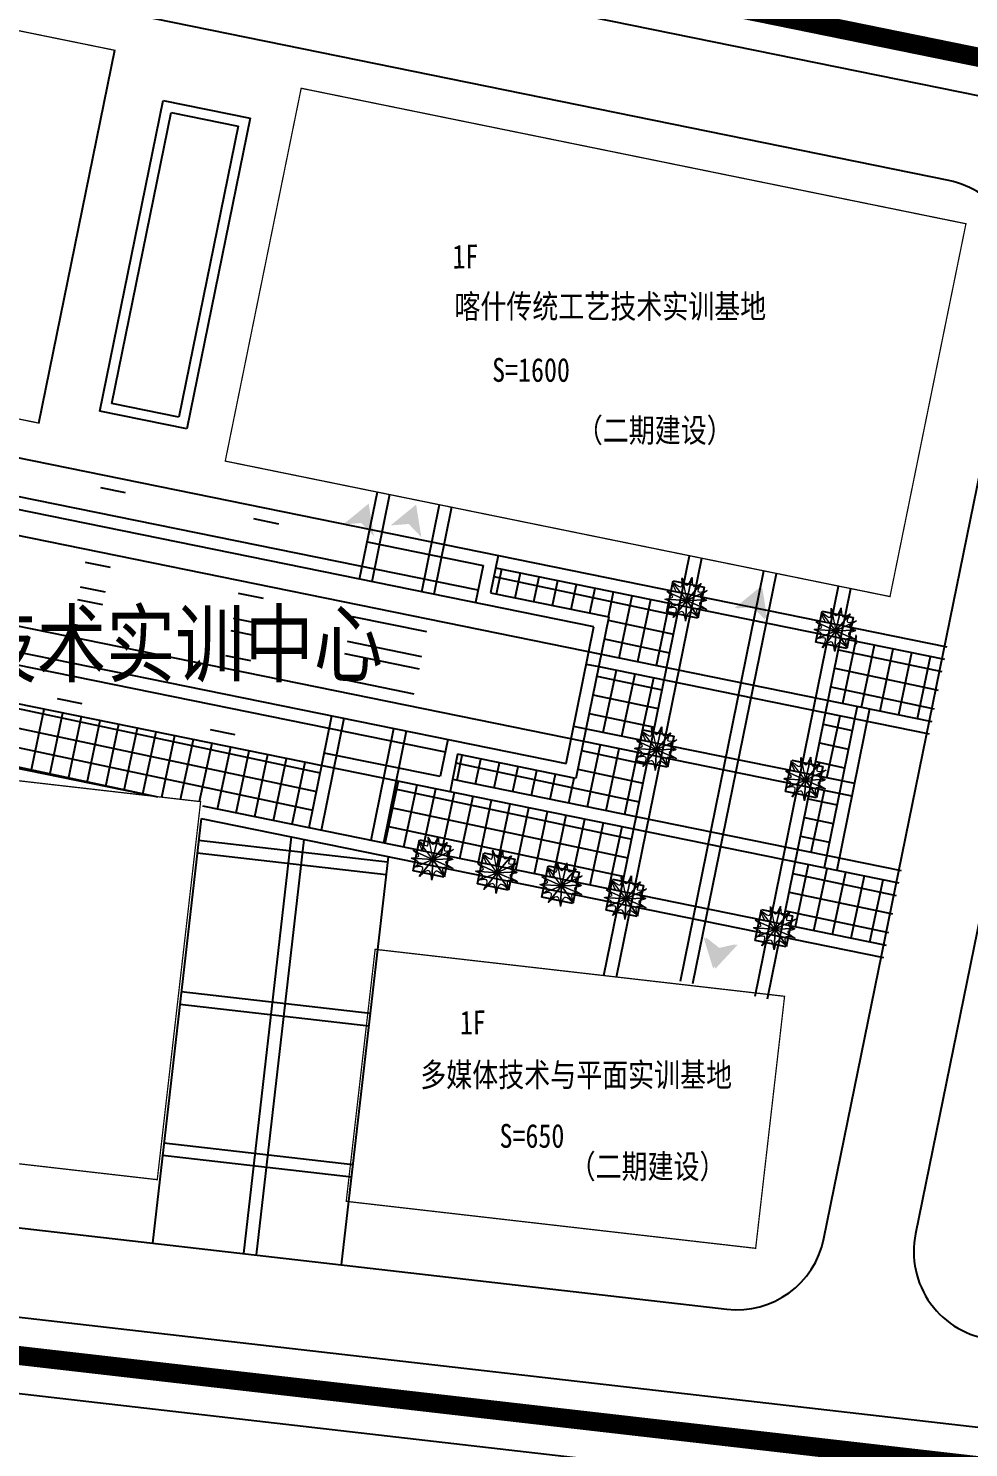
# Model space of a CAD drawing. Extents: x -534 to 560, y 572 to 1344.
# Drawn here: x -39 to 35.1, y 1082.8 to 1194.7 of the extents above; entities that cross this region are included whole.
import ezdxf

# ---------------------------------------------------------------- set-up
doc = ezdxf.new("R2010")
doc.units = 0
doc.header["$LTSCALE"] = 1000
doc.header["$MEASUREMENT"] = 0
doc.linetypes.add('DIVIDE', pattern=[1.25, 0.5, -0.25, 0, -0.25, 0, -0.25])
doc.linetypes.add('X5', pattern=[3, 2, -1])
for name, color, linetype in [('0-场地', 5, 'Continuous'), ('2222', 7, 'Continuous'), ('DLSS', 8, 'Continuous'), ('JZ', 2, 'Continuous'), ('PUB_TEXT', 7, 'Continuous'), ('WALL', 2, 'Continuous'), ('用地红线', 1, 'DIVIDE'), ('绿化', 3, 'Continuous'), ('铺地', 25, 'Continuous')]:
    doc.layers.add(name, color=color, linetype=linetype)
doc.styles.add('HT', font='simhei.ttf', dxfattribs={"width": 0.8})

msp = doc.modelspace()

# ---------------------------------------------------------------- hatches: boundary and pattern name
at = {"layer": '0-场地'}
for points in [[(-12.768, 1155.741), (-11.772, 1154.703), (-12.188, 1157.268), (-14.201, 1155.626)], [(-9.03, 1155.665), (-8.034, 1154.627), (-8.45, 1157.192), (-10.463, 1155.55)], [(18.082, 1149.145), (19.077, 1148.107), (18.662, 1150.672), (16.648, 1149.03)], [(18.267, 1149.124), (19.262, 1148.086), (18.847, 1150.651), (16.833, 1149.009)], [(15.336, 1122.217), (14.207, 1123.107), (14.973, 1120.624), (16.74, 1122.529)], [(15.521, 1122.195), (14.392, 1123.085), (15.158, 1120.603), (16.925, 1122.508)]]:
    msp.add_hatch(color=256, dxfattribs=at).paths.add_polyline_path(points)

# ---------------------------------------------------------------- linework, layer by layer
at = {"color": 0, "linetype": 'Continuous'}
msp.add_line((-261.825, 1253.136), (324.743, 1133.618), dxfattribs=at)
at = {"layer": '2222'}
for p, q in [((11.321, 1148.735), (11.819, 1151.185)), ((11.819, 1151.185), (14.269, 1150.687)), ((14.269, 1150.687), (13.77, 1148.237)), ((13.77, 1148.237), (11.321, 1148.735)), ((23.08, 1146.343), (23.578, 1148.793)), ((23.578, 1148.793), (26.028, 1148.294)), ((26.028, 1148.294), (25.53, 1145.845)), ((25.53, 1145.845), (23.08, 1146.343)), ((8.928, 1136.976), (9.427, 1139.426)), ((9.427, 1139.426), (11.877, 1138.927)), ((11.877, 1138.927), (11.378, 1136.478)), ((11.378, 1136.478), (8.928, 1136.976)), ((20.688, 1134.584), (21.186, 1137.034)), ((21.186, 1137.034), (23.636, 1136.535)), ((23.636, 1136.535), (23.137, 1134.085)), ((23.137, 1134.085), (20.688, 1134.584)), ((-8.69, 1128.314), (-8.191, 1130.764)), ((-8.191, 1130.764), (-5.742, 1130.266)), ((-5.742, 1130.266), (-6.24, 1127.816)), ((-3.614, 1127.282), (-3.116, 1129.732)), ((-3.116, 1129.732), (-0.666, 1129.233)), ((-0.666, 1129.233), (-1.165, 1126.784)), ((-6.24, 1127.816), (-8.69, 1128.314)), ((1.461, 1126.249), (1.959, 1128.699)), ((1.959, 1128.699), (4.409, 1128.201)), ((4.409, 1128.201), (3.911, 1125.751)), ((-1.165, 1126.784), (-3.614, 1127.282)), ((6.536, 1125.217), (7.035, 1127.667)), ((7.035, 1127.667), (9.484, 1127.168)), ((9.484, 1127.168), (8.986, 1124.718)), ((3.911, 1125.751), (1.461, 1126.249)), ((8.986, 1124.718), (6.536, 1125.217)), ((18.295, 1122.825), (18.794, 1125.274)), ((18.794, 1125.274), (21.244, 1124.776)), ((21.244, 1124.776), (20.745, 1122.326)), ((20.745, 1122.326), (18.295, 1122.825))]:
    msp.add_line(p, q, dxfattribs=at)
at = {"layer": 'DLSS', "color": 41, "linetype": 'Continuous', "flags": 128}
msp.add_lwpolyline([(-317.613, 834.433), (278.348, 766.017), (323.892, 1126.526), (324.743, 1133.618), (-188.72, 1238.214), (-407.322, 1282.834), (-445.889, 849.159), (-333.659, 836.275)], dxfattribs=at)
at = {"layer": 'DLSS', "color": 41, "linetype": 'X5'}
for points in [[(337.755, 1056.829), (319.44, 1058.932, -0.416962), (313.291, 1066.75), (319.712, 1118.397, 0.3917403), (308.614, 1133.843), (-244.439, 1246.532, 0.436989), (-261.127, 1234.544), (-273.622, 1134.196, 0.4170219), (-261.326, 1118.557), (165.736, 1069.531)], [(165.052, 1063.57), (-108.992, 1095.03, 0.4142136), (-122.283, 1084.477), (-145.007, 886.527, -0.4142136), (-152.76, 880.371), (-292.823, 896.45, 0.4109489), (-304.991, 886.898), (-310.177, 845.781, 0.4174858), (-300.518, 833.477), (-206.275, 822.658)]]:
    msp.add_lwpolyline(points, format="xyb", dxfattribs=at)
for points in [[(23.709, 1099.317), (39.025, 1174.486, 0.4142136), (33.564, 1182.743), (-82.525, 1206.397, 0.4142136), (-90.781, 1200.935), (-108.154, 1115.675, 0.4398439), (-102.093, 1107.323), (16.052, 1093.761, 0.3890394)], [(175.06, 1081.942), (187.742, 1144.184, 0.4142136), (182.28, 1152.44), (54.141, 1178.55, 0.4142136), (45.884, 1173.088), (30.933, 1099.708, 0.4398439), (36.993, 1091.356), (167.402, 1076.386, 0.3890394)]]:
    msp.add_lwpolyline(points, format="xyb", close=True, dxfattribs=at)
at = {"layer": 'JZ'}
msp.add_line((-38.199, 1163.618), (-32.21, 1193.012), dxfattribs=at)
at = {"layer": 'WALL', "ltscale": 10, "const_width": 0.1}
for points in [[(-38.199, 1163.618), (-32.21, 1193.012), (-84.633, 1203.694), (-90.622, 1174.299)], [(28.922, 1149.941), (34.911, 1179.336), (-17.512, 1190.018), (-23.501, 1160.623)], [(-28.862, 1103.968), (-25.443, 1133.773), (-97.694, 1142.061), (-101.113, 1112.257), (-28.862, 1103.968)], [(18.328, 1098.555), (20.608, 1118.425), (-11.68, 1122.129), (-13.96, 1102.259)]]:
    msp.add_lwpolyline(points, close=True, dxfattribs=at)
at = {"layer": '用地红线', "color": 1, "linetype": 'DIVIDE', "ltscale": 0.03, "const_width": 1.5}
msp.add_lwpolyline([(324.743, 1133.618), (-188.72, 1238.214), (-407.322, 1282.834), (-445.889, 849.159), (278.348, 766.017), (323.892, 1126.526), (324.743, 1133.618), (324.743, 1133.618), (324.743, 1133.618)], close=True, dxfattribs=at)
at = {"layer": '用地红线', "color": 5, "linetype": 'DIVIDE', "ltscale": 0.02, "const_width": 1.5}
msp.add_lwpolyline([(-261.825, 1253.136), (324.743, 1133.618), (324.743, 1133.618), (314.157, 1049.473), (-278.72, 1117.534), (-261.825, 1253.136)], close=True, dxfattribs=at)
at = {"layer": '绿化', "color": 3, "lineweight": 0}
for p, q in [((12.889, 1149.62), (13.306, 1151.434)), ((13.306, 1151.434), (12.889, 1149.62)), ((12.889, 1149.62), (11.346, 1150.314)), ((11.346, 1150.314), (12.889, 1149.62)), ((12.889, 1149.62), (11.795, 1151.049)), ((12.524, 1151.41), (12.889, 1149.62)), ((12.889, 1149.62), (14.02, 1150.963)), ((14.02, 1150.963), (12.889, 1149.62)), ((12.889, 1149.62), (14.505, 1150.409)), ((14.505, 1150.409), (12.889, 1149.62)), ((12.889, 1149.62), (11.172, 1149.733)), ((11.172, 1149.733), (12.889, 1149.62)), ((12.889, 1149.62), (11.442, 1149.031)), ((11.442, 1149.031), (12.889, 1149.62)), ((12.889, 1149.62), (11.828, 1148.303)), ((11.828, 1148.303), (12.889, 1149.62)), ((12.889, 1149.62), (12.803, 1147.992)), ((12.803, 1147.992), (12.889, 1149.62)), ((12.889, 1149.62), (14.461, 1149.68)), ((14.461, 1149.68), (12.889, 1149.62)), ((12.889, 1149.62), (13.818, 1148.29)), ((13.818, 1148.29), (12.889, 1149.62)), ((12.889, 1149.62), (14.48, 1148.927)), ((14.48, 1148.927), (12.889, 1149.62)), ((24.648, 1147.228), (23.554, 1148.657)), ((24.283, 1149.018), (24.648, 1147.228)), ((24.648, 1147.228), (25.065, 1149.042)), ((25.065, 1149.042), (24.648, 1147.228)), ((24.648, 1147.228), (25.779, 1148.571)), ((25.779, 1148.571), (24.648, 1147.228)), ((24.648, 1147.228), (22.931, 1147.341)), ((22.931, 1147.341), (24.648, 1147.228)), ((24.648, 1147.228), (23.105, 1147.922)), ((23.105, 1147.922), (24.648, 1147.228)), ((24.648, 1147.228), (23.201, 1146.639)), ((23.201, 1146.639), (24.648, 1147.228)), ((24.648, 1147.228), (23.587, 1145.91)), ((23.587, 1145.91), (24.648, 1147.228)), ((24.648, 1147.228), (24.562, 1145.6)), ((24.562, 1145.6), (24.648, 1147.228)), ((24.648, 1147.228), (26.265, 1148.017)), ((26.265, 1148.017), (24.648, 1147.228)), ((24.648, 1147.228), (26.22, 1147.288)), ((26.22, 1147.288), (24.648, 1147.228)), ((24.648, 1147.228), (25.577, 1145.898)), ((25.577, 1145.898), (24.648, 1147.228)), ((24.648, 1147.228), (26.239, 1146.534)), ((26.239, 1146.534), (24.648, 1147.228)), ((10.496, 1137.861), (9.403, 1139.29)), ((10.132, 1139.651), (10.496, 1137.861)), ((10.496, 1137.861), (10.913, 1139.675)), ((10.913, 1139.675), (10.496, 1137.861)), ((10.496, 1137.861), (11.627, 1139.204)), ((11.627, 1139.204), (10.496, 1137.861)), ((10.496, 1137.861), (8.954, 1138.555)), ((8.954, 1138.555), (10.496, 1137.861)), ((10.496, 1137.861), (12.113, 1138.65)), ((12.113, 1138.65), (10.496, 1137.861)), ((10.496, 1137.861), (8.78, 1137.974)), ((8.78, 1137.974), (10.496, 1137.861)), ((10.496, 1137.861), (9.05, 1137.272)), ((9.05, 1137.272), (10.496, 1137.861)), ((10.496, 1137.861), (9.436, 1136.544)), ((9.436, 1136.544), (10.496, 1137.861)), ((10.496, 1137.861), (10.411, 1136.233)), ((10.411, 1136.233), (10.496, 1137.861)), ((10.496, 1137.861), (12.069, 1137.921)), ((12.069, 1137.921), (10.496, 1137.861)), ((10.496, 1137.861), (11.425, 1136.531)), ((11.425, 1136.531), (10.496, 1137.861)), ((10.496, 1137.861), (12.088, 1137.167)), ((12.088, 1137.167), (10.496, 1137.861)), ((22.255, 1135.469), (21.162, 1136.898)), ((21.891, 1137.259), (22.255, 1135.469)), ((22.255, 1135.469), (22.672, 1137.283)), ((22.672, 1137.283), (22.255, 1135.469)), ((22.255, 1135.469), (20.713, 1136.163)), ((20.713, 1136.163), (22.255, 1135.469)), ((22.255, 1135.469), (23.386, 1136.812)), ((23.386, 1136.812), (22.255, 1135.469)), ((22.255, 1135.469), (23.872, 1136.258)), ((23.872, 1136.258), (22.255, 1135.469)), ((22.255, 1135.469), (20.539, 1135.581)), ((20.539, 1135.581), (22.255, 1135.469)), ((22.255, 1135.469), (20.809, 1134.88)), ((20.809, 1134.88), (22.255, 1135.469)), ((22.255, 1135.469), (21.195, 1134.151)), ((21.195, 1134.151), (22.255, 1135.469)), ((22.255, 1135.469), (22.17, 1133.841)), ((22.17, 1133.841), (22.255, 1135.469)), ((22.255, 1135.469), (23.828, 1135.529)), ((23.828, 1135.529), (22.255, 1135.469)), ((22.255, 1135.469), (23.185, 1134.139)), ((23.185, 1134.139), (22.255, 1135.469)), ((22.255, 1135.469), (23.847, 1134.775)), ((23.847, 1134.775), (22.255, 1135.469)), ((-7.122, 1129.2), (-8.216, 1130.629)), ((-7.486, 1130.989), (-7.122, 1129.2)), ((-7.122, 1129.2), (-6.705, 1131.013)), ((-6.705, 1131.013), (-7.122, 1129.2)), ((-7.122, 1129.2), (-5.991, 1130.542)), ((-5.991, 1130.542), (-7.122, 1129.2)), ((-7.122, 1129.2), (-8.839, 1129.312)), ((-8.839, 1129.312), (-7.122, 1129.2)), ((-7.122, 1129.2), (-8.664, 1129.893)), ((-8.664, 1129.893), (-7.122, 1129.2)), ((-7.122, 1129.2), (-8.569, 1128.61)), ((-8.569, 1128.61), (-7.122, 1129.2)), ((-7.122, 1129.2), (-8.183, 1127.882)), ((-8.183, 1127.882), (-7.122, 1129.2)), ((-7.122, 1129.2), (-7.208, 1127.572)), ((-7.208, 1127.572), (-7.122, 1129.2)), ((-7.122, 1129.2), (-5.505, 1129.989)), ((-5.505, 1129.989), (-7.122, 1129.2)), ((-7.122, 1129.2), (-5.55, 1129.26)), ((-5.55, 1129.26), (-7.122, 1129.2)), ((-7.122, 1129.2), (-6.193, 1127.87)), ((-6.193, 1127.87), (-7.122, 1129.2)), ((-7.122, 1129.2), (-5.53, 1128.506)), ((-5.53, 1128.506), (-7.122, 1129.2)), ((-2.047, 1128.167), (-3.14, 1129.596)), ((-2.411, 1129.957), (-2.047, 1128.167)), ((-2.047, 1128.167), (-1.63, 1129.981)), ((-1.63, 1129.981), (-2.047, 1128.167)), ((-2.047, 1128.167), (-0.916, 1129.51)), ((-0.916, 1129.51), (-2.047, 1128.167)), ((-2.047, 1128.167), (-3.763, 1128.28)), ((-3.763, 1128.28), (-2.047, 1128.167)), ((-2.047, 1128.167), (-3.589, 1128.861)), ((-3.589, 1128.861), (-2.047, 1128.167)), ((-2.047, 1128.167), (-3.493, 1127.578)), ((-3.493, 1127.578), (-2.047, 1128.167)), ((-2.047, 1128.167), (-3.107, 1126.849)), ((-3.107, 1126.849), (-2.047, 1128.167)), ((-2.047, 1128.167), (-2.132, 1126.539)), ((-2.132, 1126.539), (-2.047, 1128.167)), ((-2.047, 1128.167), (-0.43, 1128.956)), ((-0.43, 1128.956), (-2.047, 1128.167)), ((-2.047, 1128.167), (-0.474, 1128.227)), ((-0.474, 1128.227), (-2.047, 1128.167)), ((-2.047, 1128.167), (-1.118, 1126.837)), ((-1.118, 1126.837), (-2.047, 1128.167)), ((-2.047, 1128.167), (-0.455, 1127.473)), ((-0.455, 1127.473), (-2.047, 1128.167)), ((3.029, 1127.135), (1.935, 1128.564)), ((2.665, 1128.924), (3.029, 1127.135)), ((3.029, 1127.135), (3.446, 1128.948)), ((3.446, 1128.948), (3.029, 1127.135)), ((3.029, 1127.135), (4.16, 1128.477)), ((4.16, 1128.477), (3.029, 1127.135)), ((3.029, 1127.135), (4.646, 1127.924)), ((4.646, 1127.924), (3.029, 1127.135)), ((3.029, 1127.135), (1.312, 1127.247)), ((1.312, 1127.247), (3.029, 1127.135)), ((3.029, 1127.135), (1.486, 1127.828)), ((1.486, 1127.828), (3.029, 1127.135)), ((3.029, 1127.135), (1.582, 1126.545)), ((1.582, 1126.545), (3.029, 1127.135)), ((3.029, 1127.135), (1.968, 1125.817)), ((1.968, 1125.817), (3.029, 1127.135)), ((3.029, 1127.135), (2.943, 1125.506)), ((2.943, 1125.506), (3.029, 1127.135)), ((3.029, 1127.135), (4.601, 1127.194)), ((4.601, 1127.194), (3.029, 1127.135)), ((3.029, 1127.135), (3.958, 1125.805)), ((3.958, 1125.805), (3.029, 1127.135)), ((3.029, 1127.135), (4.62, 1126.441)), ((4.62, 1126.441), (3.029, 1127.135)), ((8.104, 1126.102), (7.01, 1127.531)), ((7.74, 1127.892), (8.104, 1126.102)), ((8.104, 1126.102), (8.521, 1127.916)), ((8.521, 1127.916), (8.104, 1126.102)), ((8.104, 1126.102), (9.235, 1127.445)), ((9.235, 1127.445), (8.104, 1126.102)), ((8.104, 1126.102), (9.721, 1126.891)), ((9.721, 1126.891), (8.104, 1126.102)), ((8.104, 1126.102), (6.387, 1126.215)), ((6.387, 1126.215), (8.104, 1126.102)), ((8.104, 1126.102), (6.562, 1126.796)), ((6.562, 1126.796), (8.104, 1126.102)), ((8.104, 1126.102), (6.657, 1125.513)), ((6.657, 1125.513), (8.104, 1126.102)), ((8.104, 1126.102), (7.043, 1124.784)), ((7.043, 1124.784), (8.104, 1126.102)), ((8.104, 1126.102), (8.018, 1124.474)), ((8.018, 1124.474), (8.104, 1126.102)), ((8.104, 1126.102), (9.676, 1126.162)), ((9.676, 1126.162), (8.104, 1126.102)), ((8.104, 1126.102), (9.033, 1124.772)), ((9.033, 1124.772), (8.104, 1126.102)), ((8.104, 1126.102), (9.696, 1125.408)), ((9.696, 1125.408), (8.104, 1126.102)), ((19.863, 1123.71), (18.769, 1125.139)), ((19.499, 1125.499), (19.863, 1123.71)), ((19.863, 1123.71), (20.28, 1125.524)), ((20.28, 1125.524), (19.863, 1123.71)), ((19.863, 1123.71), (20.994, 1125.052)), ((20.994, 1125.052), (19.863, 1123.71)), ((19.863, 1123.71), (18.147, 1123.822)), ((18.147, 1123.822), (19.863, 1123.71)), ((19.863, 1123.71), (18.321, 1124.404)), ((18.321, 1124.404), (19.863, 1123.71)), ((19.863, 1123.71), (18.417, 1123.121)), ((18.417, 1123.121), (19.863, 1123.71)), ((19.863, 1123.71), (18.803, 1122.392)), ((18.803, 1122.392), (19.863, 1123.71)), ((19.863, 1123.71), (19.778, 1122.082)), ((19.778, 1122.082), (19.863, 1123.71)), ((19.863, 1123.71), (21.48, 1124.499)), ((21.48, 1124.499), (19.863, 1123.71)), ((19.863, 1123.71), (21.436, 1123.77)), ((21.436, 1123.77), (19.863, 1123.71)), ((19.863, 1123.71), (20.792, 1122.38)), ((20.792, 1122.38), (19.863, 1123.71)), ((19.863, 1123.71), (21.455, 1123.016)), ((21.455, 1123.016), (19.863, 1123.71))]:
    msp.add_line(p, q, dxfattribs=at)
at = {"layer": '绿化', "color": 3}
for p, q in [((26.198, 1146.691), (26.22, 1146.727)), ((26.215, 1146.61), (26.198, 1146.691)), ((26.287, 1146.62), (26.215, 1146.61)), ((26.22, 1146.727), (26.279, 1146.688)), ((26.251, 1146.619), (26.226, 1146.611)), ((26.226, 1146.611), (26.23, 1146.567)), ((26.229, 1146.871), (26.279, 1146.902)), ((26.262, 1146.851), (26.229, 1146.871)), ((26.242, 1146.242), (26.273, 1146.319)), ((26.308, 1146.211), (26.242, 1146.242)), ((26.245, 1146.77), (26.279, 1146.816)), ((26.247, 1146.694), (26.245, 1146.77)), ((26.259, 1146.693), (26.247, 1146.694)), ((26.247, 1146.496), (26.284, 1146.482)), ((26.256, 1146.57), (26.251, 1146.619)), ((26.27, 1146.544), (26.256, 1146.57))]:
    msp.add_line(p, q, dxfattribs=at)
at = {"layer": '绿化', "color": 3, "lineweight": 0}
for points in [[(12.049, 1150.353), (11.658, 1150.39), (10.931, 1150.458), (12.271, 1149.79), (10.58, 1149.781), (12.201, 1149.487), (11.062, 1148.852), (12.526, 1149.368), (11.378, 1147.703), (12.43, 1148.972), (12.772, 1148.5), (12.784, 1147.473), (12.949, 1149.293), (14.161, 1147.78), (13.241, 1149.359), (15.143, 1148.648), (13.304, 1149.498), (14.735, 1149.586), (14.173, 1149.782), (13.677, 1149.978), (15.135, 1150.677), (13.301, 1149.988), (14.386, 1151.341), (13.189, 1150.298), (13.439, 1152.042), (12.92, 1150.233), (12.384, 1151.99), (12.702, 1150.224), (11.545, 1151.427), (11.88, 1150.713), (12.049, 1150.353)], [(23.808, 1147.961), (23.417, 1147.998), (22.69, 1148.066), (24.03, 1147.398), (22.339, 1147.389), (23.96, 1147.094), (22.821, 1146.46), (24.285, 1146.976), (23.137, 1145.311), (24.189, 1146.579), (24.532, 1146.108), (24.543, 1145.08), (24.708, 1146.9), (25.92, 1145.388), (25, 1146.967), (26.902, 1146.256), (25.063, 1147.106), (26.494, 1147.194), (25.932, 1147.389), (25.436, 1147.586), (26.894, 1148.285), (25.061, 1147.596), (26.146, 1148.949), (24.948, 1147.906), (25.199, 1149.65), (24.679, 1147.84), (24.143, 1149.598), (24.461, 1147.831), (23.304, 1149.035), (23.639, 1148.321), (23.808, 1147.961)], [(9.656, 1138.594), (9.265, 1138.631), (8.538, 1138.699), (9.878, 1138.031), (8.188, 1138.022), (9.809, 1137.728), (8.67, 1137.093), (10.133, 1137.609), (8.986, 1135.944), (10.037, 1137.213), (10.38, 1136.741), (10.391, 1135.714), (10.557, 1137.534), (11.768, 1136.021), (10.849, 1137.6), (12.75, 1136.889), (10.912, 1137.739), (12.343, 1137.827), (11.781, 1138.022), (11.285, 1138.219), (12.743, 1138.918), (10.909, 1138.229), (11.994, 1139.582), (10.797, 1138.539), (11.047, 1140.283), (10.528, 1138.474), (9.992, 1140.231), (10.309, 1138.465), (9.152, 1139.668), (9.487, 1138.954), (9.656, 1138.594)], [(21.416, 1136.202), (21.025, 1136.239), (20.297, 1136.307), (21.638, 1135.639), (19.947, 1135.63), (21.568, 1135.335), (20.429, 1134.701), (21.893, 1135.217), (20.745, 1133.551), (21.797, 1134.82), (22.139, 1134.349), (22.151, 1133.321), (22.316, 1135.141), (23.527, 1133.629), (22.608, 1135.208), (24.509, 1134.497), (22.671, 1135.347), (24.102, 1135.435), (23.54, 1135.63), (23.044, 1135.827), (24.502, 1136.525), (22.668, 1135.837), (23.753, 1137.19), (22.556, 1136.147), (22.806, 1137.891), (22.287, 1136.081), (21.751, 1137.839), (22.069, 1136.072), (20.912, 1137.276), (21.247, 1136.562), (21.416, 1136.202)], [(-7.962, 1129.933), (-8.353, 1129.969), (-9.08, 1130.038), (-7.74, 1129.37), (-9.43, 1129.36), (-7.809, 1129.066), (-8.949, 1128.431), (-7.485, 1128.947), (-8.633, 1127.282), (-7.581, 1128.551), (-7.238, 1128.08), (-7.227, 1127.052), (-7.061, 1128.872), (-5.85, 1127.359), (-6.77, 1128.939), (-4.868, 1128.228), (-6.706, 1129.077), (-5.275, 1129.165), (-5.838, 1129.361), (-6.333, 1129.557), (-4.875, 1130.256), (-6.709, 1129.568), (-5.624, 1130.92), (-6.821, 1129.878), (-6.571, 1131.621), (-7.09, 1129.812), (-7.627, 1131.57), (-7.309, 1129.803), (-8.466, 1131.006), (-8.131, 1130.293), (-7.962, 1129.933)], [(-2.886, 1128.9), (-3.277, 1128.937), (-4.005, 1129.005), (-2.664, 1128.337), (-4.355, 1128.328), (-2.734, 1128.033), (-3.873, 1127.399), (-2.409, 1127.915), (-3.557, 1126.25), (-2.505, 1127.518), (-2.163, 1127.047), (-2.151, 1126.019), (-1.986, 1127.839), (-0.775, 1126.327), (-1.694, 1127.906), (0.207, 1127.195), (-1.631, 1128.045), (-0.2, 1128.133), (-0.762, 1128.328), (-1.258, 1128.525), (0.2, 1129.224), (-1.634, 1128.535), (-0.549, 1129.888), (-1.746, 1128.845), (-1.496, 1130.589), (-2.015, 1128.779), (-2.551, 1130.537), (-2.234, 1128.77), (-3.39, 1129.974), (-3.055, 1129.26), (-2.886, 1128.9)], [(2.189, 1127.868), (1.798, 1127.904), (1.071, 1127.973), (2.411, 1127.305), (0.72, 1127.295), (2.342, 1127.001), (1.202, 1126.366), (2.666, 1126.882), (1.518, 1125.217), (2.57, 1126.486), (2.913, 1126.015), (2.924, 1124.987), (3.089, 1126.807), (4.301, 1125.294), (3.381, 1126.874), (5.283, 1126.163), (3.444, 1127.012), (4.875, 1127.1), (4.313, 1127.296), (3.817, 1127.492), (5.275, 1128.191), (3.442, 1127.503), (4.527, 1128.855), (3.33, 1127.813), (3.58, 1129.556), (3.06, 1127.747), (2.524, 1129.505), (2.842, 1127.738), (1.685, 1128.941), (2.02, 1128.228), (2.189, 1127.868)], [(7.264, 1126.835), (6.873, 1126.872), (6.146, 1126.94), (7.486, 1126.272), (5.796, 1126.263), (7.417, 1125.968), (6.277, 1125.334), (7.741, 1125.85), (6.593, 1124.185), (7.645, 1125.453), (7.988, 1124.982), (7.999, 1123.954), (8.165, 1125.774), (9.376, 1124.262), (8.456, 1125.841), (10.358, 1125.13), (8.52, 1125.98), (9.951, 1126.068), (9.388, 1126.263), (8.893, 1126.46), (10.351, 1127.159), (8.517, 1126.47), (9.602, 1127.823), (8.405, 1126.78), (8.655, 1128.524), (8.136, 1126.714), (7.599, 1128.472), (7.917, 1126.705), (6.76, 1127.909), (7.095, 1127.195), (7.264, 1126.835)], [(19.023, 1124.443), (18.632, 1124.48), (17.905, 1124.548), (19.245, 1123.88), (17.555, 1123.871), (19.176, 1123.576), (18.036, 1122.942), (19.5, 1123.458), (18.353, 1121.792), (19.404, 1123.061), (19.747, 1122.59), (19.758, 1121.562), (19.924, 1123.382), (21.135, 1121.87), (20.215, 1123.449), (22.117, 1122.738), (20.279, 1123.588), (21.71, 1123.676), (21.147, 1123.871), (20.652, 1124.067), (22.11, 1124.766), (20.276, 1124.078), (21.361, 1125.431), (20.164, 1124.388), (20.414, 1126.132), (19.895, 1124.322), (19.359, 1126.08), (19.676, 1124.313), (18.519, 1125.517), (18.854, 1124.803), (19.023, 1124.443)]]:
    msp.add_open_spline(points, degree=3, knots=[0, 0, 0, 0, 789.599617, 1468.1888998, 2185.683253, 2966.6442675, 3488.8650375, 4163.9576097, 5037.7010176, 6009.2882625, 6168.2728298, 6910.2927981, 7787.3263207, 8694.8760236, 9465.1804338, 10363.141537, 11223.6836019, 11903.7306776, 12278.7424707, 12556.8687339, 13397.1994448, 14216.4515172, 14956.5719123, 15638.779964, 16432.6492566, 17243.1692369, 18024.8592978, 18801.328114, 19602.9156703, 20418.4335497, 20418.4335497, 20418.4335497, 20418.4335497], dxfattribs=at)
at = {"layer": '铺地'}
for p, q in [((-33.383, 1164.552), (-28.392, 1189.048)), ((-28.392, 1189.048), (-21.532, 1187.651)), ((-32.439, 1165.176), (-27.767, 1188.105)), ((-27.767, 1188.105), (-22.476, 1187.027)), ((-21.532, 1187.651), (-26.524, 1163.154)), ((-22.476, 1187.027), (-27.148, 1164.098)), ((-96.408, 1172.391), (33.407, 1145.981)), ((-97.606, 1166.511), (6.148, 1145.404)), ((-27.148, 1164.098), (-32.439, 1165.176)), ((-26.524, 1163.154), (-33.383, 1164.552)), ((5.567, 1147.563), (-59.434, 1160.787)), ((-3.565, 1150.442), (-49.903, 1159.868)), ((-93.656, 1158.564), (4.753, 1138.544)), ((-33.349, 1158.541), (-31.389, 1158.143)), ((-12.904, 1151.321), (-11.506, 1158.204)), ((-11.924, 1151.122), (-10.526, 1158.005)), ((-8.005, 1150.324), (-6.606, 1157.209)), ((-21.273, 1156.085), (-19.313, 1155.686)), ((-7.025, 1150.125), (-5.626, 1157.01)), ((-100.202, 1153.773), (29.613, 1127.364)), ((-12.302, 1154.26), (-3.167, 1152.401)), ((-34.543, 1152.662), (-32.583, 1152.263)), ((-1.987, 1153.182), (-2.585, 1150.242)), ((6.364, 1120.058), (13.099, 1153.165)), ((7.362, 1119.944), (14.079, 1152.965)), ((-3.167, 1152.401), (-3.765, 1149.462)), ((-2.323, 1151.532), (12.142, 1148.457)), ((-2.187, 1152.202), (33.207, 1145.002)), ((-2.105, 1150.145), (-1.689, 1152.101)), ((-0.635, 1149.845), (-0.219, 1151.802)), ((0.835, 1149.546), (1.251, 1151.503)), ((12.399, 1119.626), (18.979, 1151.967)), ((13.379, 1119.427), (19.959, 1151.767)), ((-34.941, 1150.702), (-32.981, 1150.303)), ((2.305, 1149.247), (2.721, 1151.204)), ((3.775, 1148.948), (4.191, 1150.905)), ((5.245, 1148.649), (5.66, 1150.606)), ((6.715, 1148.35), (7.13, 1150.306)), ((18.279, 1118.43), (24.858, 1150.769)), ((19.259, 1118.231), (25.838, 1150.57)), ((-61.627, 1150.008), (3.374, 1136.784)), ((-35.14, 1149.722), (-33.181, 1149.323)), ((-22.471, 1150.205), (-20.511, 1149.807)), ((-2.585, 1150.242), (6.747, 1148.344)), ((7.561, 1145.117), (8.6, 1150.007)), ((9.031, 1144.817), (10.07, 1149.708)), ((10.501, 1144.518), (11.54, 1149.409)), ((-101.2, 1148.874), (-28.948, 1134.175)), ((-22.87, 1148.246), (-20.91, 1147.847)), ((-13.497, 1148.38), (-7.621, 1147.185)), ((6.747, 1148.344), (4.155, 1135.605)), ((6.693, 1148.082), (11.843, 1146.987)), ((-52.495, 1147.129), (-6.157, 1137.703)), ((-35.538, 1147.762), (-33.579, 1147.363)), ((-23.07, 1147.266), (-21.11, 1146.867)), ((3.374, 1136.784), (5.567, 1147.563)), ((-13.895, 1146.42), (-8.02, 1145.225)), ((6.394, 1146.612), (11.544, 1145.517)), ((25.2, 1141.528), (26.24, 1146.419)), ((26.67, 1141.229), (27.71, 1146.12)), ((-23.469, 1145.306), (-21.509, 1144.907)), ((-14.094, 1145.44), (-8.219, 1144.245)), ((6.148, 1145.404), (32.209, 1140.102)), ((24.858, 1145.754), (33.007, 1144.022)), ((28.14, 1140.93), (29.18, 1145.821)), ((29.61, 1140.631), (30.65, 1145.522)), ((31.08, 1140.332), (32.12, 1145.223)), ((4.968, 1144.623), (5.949, 1144.424)), ((5.796, 1143.672), (10.946, 1142.577)), ((5.949, 1144.424), (32.009, 1139.122)), ((6.313, 1139.247), (7.353, 1144.138)), ((7.783, 1138.948), (8.823, 1143.839)), ((24.559, 1144.284), (32.708, 1142.552)), ((-14.492, 1143.48), (-8.618, 1142.285)), ((4.57, 1142.664), (4.57, 1142.663)), ((9.253, 1138.649), (10.293, 1143.54)), ((24.26, 1142.814), (32.408, 1141.082)), ((-44.026, 1141.994), (-16.008, 1136.039)), ((-34.773, 1141.483), (-36.733, 1141.882)), ((4.37, 1141.684), (4.371, 1141.683)), ((5.497, 1142.202), (10.647, 1141.107)), ((-44.326, 1140.524), (-16.307, 1134.569)), ((-38.81, 1136.181), (-37.771, 1141.072)), ((-37.34, 1135.882), (-36.301, 1140.773)), ((-35.87, 1135.583), (-34.831, 1140.474)), ((-16.885, 1131.721), (-15.094, 1140.541)), ((-15.906, 1131.522), (-14.114, 1140.342)), ((5.198, 1140.732), (10.347, 1139.637)), ((26.332, 1141.298), (23.74, 1128.559)), ((23.953, 1135.659), (24.992, 1140.55)), ((27.312, 1141.098), (24.72, 1128.359)), ((-34.4, 1135.284), (-33.361, 1140.175)), ((-32.93, 1134.985), (-31.891, 1139.876)), ((-31.461, 1134.686), (-30.421, 1139.577)), ((-29.991, 1134.387), (-28.951, 1139.278)), ((-22.707, 1139.028), (-24.667, 1139.427)), ((-11.986, 1130.724), (-10.194, 1139.544)), ((-11.006, 1130.525), (-9.214, 1139.345)), ((3.971, 1139.724), (4.952, 1139.524)), ((4.952, 1139.524), (26.116, 1135.219)), ((23.662, 1139.874), (25.944, 1139.389)), ((-44.625, 1139.054), (-16.606, 1133.098)), ((-28.513, 1134.125), (-27.481, 1138.979)), ((-27.016, 1133.953), (-26.011, 1138.68)), ((-25.519, 1133.782), (-24.541, 1138.381)), ((-24.111, 1133.191), (-23.071, 1138.082)), ((-5.958, 1138.682), (-6.556, 1135.743)), ((4.753, 1138.544), (25.916, 1134.239)), ((5.066, 1133.378), (6.105, 1138.269)), ((23.363, 1138.404), (25.645, 1137.919)), ((-44.925, 1137.584), (-28.811, 1134.159)), ((-22.641, 1132.892), (-21.601, 1137.783)), ((-21.171, 1132.593), (-20.131, 1137.484)), ((-19.701, 1132.294), (-18.661, 1137.185)), ((-18.231, 1131.995), (-17.191, 1136.886)), ((-6.556, 1135.743), (-15.691, 1137.601)), ((-5.177, 1137.503), (-5.775, 1134.563)), ((-5.224, 1135.472), (-4.808, 1137.428)), ((4.155, 1135.605), (-5.177, 1137.503)), ((-3.754, 1135.173), (-3.338, 1137.129)), ((4.6, 1137.792), (9.749, 1136.698)), ((6.536, 1133.079), (7.575, 1137.97)), ((8.006, 1132.78), (9.045, 1137.671)), ((23.064, 1136.935), (25.346, 1136.45)), ((-5.314, 1136.832), (9.151, 1133.758)), ((-2.284, 1134.873), (-1.868, 1136.83)), ((-0.814, 1134.574), (-0.398, 1136.531)), ((0.656, 1134.275), (1.072, 1136.232)), ((2.126, 1133.976), (2.542, 1135.933)), ((4.301, 1136.322), (9.45, 1135.228)), ((-10.881, 1130.5), (-9.842, 1135.391)), ((-10.139, 1134.791), (8.553, 1130.818)), ((-9.411, 1130.201), (-8.372, 1135.091)), ((-7.941, 1129.902), (-6.902, 1134.792)), ((-5.576, 1135.543), (29.813, 1128.344)), ((3.596, 1133.677), (4.012, 1135.634)), ((22.705, 1129.79), (23.745, 1134.681)), ((-6.471, 1129.602), (-5.432, 1134.493)), ((-5.001, 1129.303), (-3.962, 1134.194)), ((-3.532, 1129.004), (-2.492, 1133.895)), ((-2.062, 1128.705), (-1.022, 1133.596)), ((22.466, 1133.995), (24.748, 1133.51)), ((-25.408, 1132.434), (-29.249, 1098.974)), ((-25.409, 1132.435), (28.415, 1121.485)), ((-25.295, 1133.432), (28.615, 1122.465)), ((-10.438, 1133.321), (8.254, 1129.348)), ((-0.592, 1128.406), (0.448, 1133.297)), ((0.878, 1128.107), (1.918, 1132.998)), ((2.348, 1127.808), (3.388, 1132.699)), ((3.818, 1127.509), (4.858, 1132.4)), ((22.167, 1132.525), (24.448, 1132.04)), ((-10.737, 1131.851), (7.955, 1127.878)), ((5.288, 1127.21), (6.328, 1132.101)), ((6.758, 1126.911), (7.798, 1131.802)), ((-25.605, 1130.727), (-10.702, 1129.017)), ((-18.298, 1130.988), (-22.067, 1098.15)), ((-17.314, 1130.788), (-21.074, 1098.036)), ((21.868, 1131.055), (24.149, 1130.57)), ((-25.719, 1129.733), (-10.816, 1128.024)), ((-10.654, 1129.433), (-14.347, 1097.265)), ((21.27, 1128.115), (29.413, 1126.384)), ((21.458, 1123.921), (22.497, 1128.812)), ((22.928, 1123.622), (23.967, 1128.513)), ((24.397, 1123.323), (25.437, 1128.214)), ((25.867, 1123.024), (26.907, 1127.914)), ((27.337, 1122.725), (28.377, 1127.615)), ((20.971, 1126.645), (29.114, 1124.914)), ((20.672, 1125.175), (28.815, 1123.444)), ((-26.973, 1118.805), (-12.07, 1117.096)), ((-27.087, 1117.812), (-12.184, 1116.102)), ((-28.34, 1106.883), (-13.438, 1105.174)), ((-28.454, 1105.89), (-13.552, 1104.18))]:
    msp.add_line(p, q, dxfattribs=at)

# ---------------------------------------------------------------- texts
at = {"layer": 'PUB_TEXT', "color": 7, "style": 'HT', "width": 0.8}
for p in [(-5.577, 1175.803), (-4.995, 1115.412)]:
    msp.add_text('1F', height=1.8776, rotation=0.60314, dxfattribs=at).set_placement(p)
for s, height, p in [('喀什传统工艺技术实训基地', 1.87764, (-5.429, 1171.883)), ('S=1600', 1.8776, (-2.451, 1166.873)), ('创意服务技术实训中心', 5, (-65.627, 1143.717)), ('多媒体技术与平面实训基地', 1.87764, (-8.119, 1111.294)), ('S=650', 1.8776, (-1.869, 1106.482))]:
    msp.add_text(s, height=height, dxfattribs=at).set_placement(p)
at = {"layer": 'PUB_TEXT', "color": 6, "style": 'HT', "width": 0.8}
for p in [(4.224, 1162.114), (3.659, 1104.07)]:
    msp.add_text('（二期建设）', height=1.8776, dxfattribs=at).set_placement(p)

doc.saveas('drawing.dxf')
